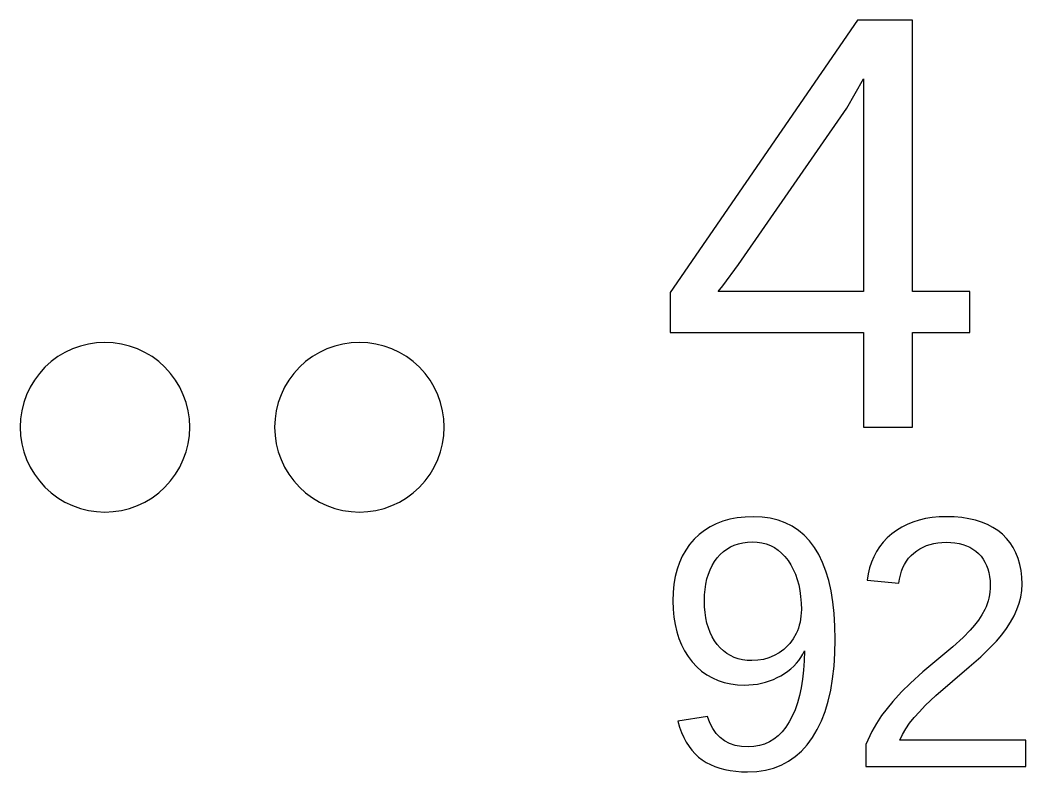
# Model space of a CAD drawing. Header units: metres. Extents: x -61 to 817, y 39 to 684.
# Drawn here: x 216.28 to 228.14, y 258.88 to 267.74 of the extents above; entities that cross this region are included whole.
import ezdxf

# ---------------------------------------------------------------- set-up
doc = ezdxf.new("R2010")
doc.units = ezdxf.units.M

msp = doc.modelspace()

# ---------------------------------------------------------------- linework, layer by layer
for p, q in [((226.153, 267.742), (223.942, 264.531)), ((226.801, 267.742), (226.153, 267.742)), ((226.801, 264.542), (226.801, 267.742)), ((226.026, 266.703), (226.222, 267.051)), ((226.222, 267.051), (226.222, 264.542)), ((224.749, 264.859), (226.026, 266.703)), ((224.563, 264.609), (224.749, 264.859)), ((223.942, 264.531), (223.942, 264.058)), ((224.508, 264.542), (224.563, 264.609)), ((226.222, 264.542), (224.508, 264.542)), ((227.475, 264.542), (226.801, 264.542)), ((227.475, 264.058), (227.475, 264.542)), ((223.942, 264.058), (226.222, 264.058)), ((226.222, 264.058), (226.222, 262.942)), ((226.801, 264.058), (227.475, 264.058)), ((226.801, 262.942), (226.801, 264.058)), ((217.086, 263.923), (216.991, 263.899)), ((217.183, 263.937), (217.086, 263.923)), ((217.281, 263.942), (217.183, 263.937)), ((217.379, 263.937), (217.281, 263.942)), ((217.476, 263.923), (217.379, 263.937)), ((217.571, 263.899), (217.476, 263.923)), ((220.086, 263.923), (219.991, 263.899)), ((220.183, 263.937), (220.086, 263.923)), ((220.281, 263.942), (220.183, 263.937)), ((220.379, 263.937), (220.281, 263.942)), ((220.476, 263.923), (220.379, 263.937)), ((220.571, 263.899), (220.476, 263.923)), ((216.81, 263.824), (216.726, 263.774)), ((216.898, 263.866), (216.81, 263.824)), ((216.991, 263.899), (216.898, 263.866)), ((217.664, 263.866), (217.571, 263.899)), ((217.753, 263.824), (217.664, 263.866)), ((217.837, 263.774), (217.753, 263.824)), ((219.81, 263.824), (219.726, 263.774)), ((219.898, 263.866), (219.81, 263.824)), ((219.991, 263.899), (219.898, 263.866)), ((220.664, 263.866), (220.571, 263.899)), ((220.753, 263.824), (220.664, 263.866)), ((220.837, 263.774), (220.753, 263.824)), ((216.647, 263.715), (216.574, 263.649)), ((216.726, 263.774), (216.647, 263.715)), ((217.916, 263.715), (217.837, 263.774)), ((217.988, 263.649), (217.916, 263.715)), ((219.647, 263.715), (219.574, 263.649)), ((219.726, 263.774), (219.647, 263.715)), ((220.916, 263.715), (220.837, 263.774)), ((220.988, 263.649), (220.916, 263.715)), ((216.508, 263.577), (216.45, 263.498)), ((216.574, 263.649), (216.508, 263.577)), ((218.054, 263.577), (217.988, 263.649)), ((218.113, 263.498), (218.054, 263.577)), ((219.508, 263.577), (219.45, 263.498)), ((219.574, 263.649), (219.508, 263.577)), ((221.054, 263.577), (220.988, 263.649)), ((221.113, 263.498), (221.054, 263.577)), ((216.45, 263.498), (216.399, 263.414)), ((218.163, 263.414), (218.113, 263.498)), ((219.45, 263.498), (219.399, 263.414)), ((221.163, 263.414), (221.113, 263.498)), ((216.357, 263.325), (216.324, 263.232)), ((216.399, 263.414), (216.357, 263.325)), ((218.205, 263.325), (218.163, 263.414)), ((218.238, 263.232), (218.205, 263.325)), ((219.357, 263.325), (219.324, 263.232)), ((219.399, 263.414), (219.357, 263.325)), ((221.205, 263.325), (221.163, 263.414)), ((221.238, 263.232), (221.205, 263.325)), ((216.324, 263.232), (216.3, 263.137)), ((218.262, 263.137), (218.238, 263.232)), ((219.324, 263.232), (219.3, 263.137)), ((221.262, 263.137), (221.238, 263.232)), ((216.3, 263.137), (216.286, 263.04)), ((218.276, 263.04), (218.262, 263.137)), ((219.3, 263.137), (219.286, 263.04)), ((221.276, 263.04), (221.262, 263.137)), ((216.286, 263.04), (216.281, 262.942)), ((218.281, 262.942), (218.276, 263.04)), ((219.286, 263.04), (219.281, 262.942)), ((221.281, 262.942), (221.276, 263.04)), ((216.281, 262.942), (216.286, 262.844)), ((218.276, 262.844), (218.281, 262.942)), ((219.281, 262.942), (219.286, 262.844)), ((221.276, 262.844), (221.281, 262.942)), ((226.222, 262.942), (226.801, 262.942)), ((216.286, 262.844), (216.3, 262.747)), ((216.3, 262.747), (216.324, 262.652)), ((218.238, 262.652), (218.262, 262.747)), ((218.262, 262.747), (218.276, 262.844)), ((219.286, 262.844), (219.3, 262.747)), ((219.3, 262.747), (219.324, 262.652)), ((221.238, 262.652), (221.262, 262.747)), ((221.262, 262.747), (221.276, 262.844)), ((216.324, 262.652), (216.357, 262.56)), ((218.205, 262.56), (218.238, 262.652)), ((219.324, 262.652), (219.357, 262.56)), ((221.205, 262.56), (221.238, 262.652)), ((216.357, 262.56), (216.399, 262.471)), ((218.163, 262.471), (218.205, 262.56)), ((219.357, 262.56), (219.399, 262.471)), ((221.163, 262.471), (221.205, 262.56)), ((216.399, 262.471), (216.45, 262.387)), ((216.45, 262.387), (216.508, 262.308)), ((218.054, 262.308), (218.113, 262.387)), ((218.113, 262.387), (218.163, 262.471)), ((219.399, 262.471), (219.45, 262.387)), ((219.45, 262.387), (219.508, 262.308)), ((221.054, 262.308), (221.113, 262.387)), ((221.113, 262.387), (221.163, 262.471)), ((216.508, 262.308), (216.574, 262.235)), ((217.988, 262.235), (218.054, 262.308)), ((219.508, 262.308), (219.574, 262.235)), ((220.988, 262.235), (221.054, 262.308)), ((216.574, 262.235), (216.647, 262.169)), ((216.647, 262.169), (216.726, 262.111)), ((217.837, 262.111), (217.916, 262.169)), ((217.916, 262.169), (217.988, 262.235)), ((219.574, 262.235), (219.647, 262.169)), ((219.647, 262.169), (219.726, 262.111)), ((220.837, 262.111), (220.916, 262.169)), ((220.916, 262.169), (220.988, 262.235)), ((216.726, 262.111), (216.81, 262.06)), ((216.81, 262.06), (216.898, 262.018)), ((216.898, 262.018), (216.991, 261.985)), ((217.571, 261.985), (217.664, 262.018)), ((217.664, 262.018), (217.753, 262.06)), ((217.753, 262.06), (217.837, 262.111)), ((219.726, 262.111), (219.81, 262.06)), ((219.81, 262.06), (219.898, 262.018)), ((219.898, 262.018), (219.991, 261.985)), ((220.571, 261.985), (220.664, 262.018)), ((220.664, 262.018), (220.753, 262.06)), ((220.753, 262.06), (220.837, 262.111)), ((216.991, 261.985), (217.086, 261.961)), ((217.086, 261.961), (217.183, 261.947)), ((217.183, 261.947), (217.281, 261.942)), ((217.281, 261.942), (217.379, 261.947)), ((217.379, 261.947), (217.476, 261.961)), ((217.476, 261.961), (217.571, 261.985)), ((219.991, 261.985), (220.086, 261.961)), ((220.086, 261.961), (220.183, 261.947)), ((220.183, 261.947), (220.281, 261.942)), ((220.281, 261.942), (220.379, 261.947)), ((220.379, 261.947), (220.476, 261.961)), ((220.476, 261.961), (220.571, 261.985)), ((224.488, 261.804), (224.415, 261.768)), ((224.566, 261.834), (224.488, 261.804)), ((224.648, 261.857), (224.566, 261.834)), ((224.735, 261.873), (224.648, 261.857)), ((224.827, 261.883), (224.735, 261.873)), ((224.924, 261.886), (224.827, 261.883)), ((225.027, 261.882), (224.924, 261.886)), ((225.124, 261.868), (225.027, 261.882)), ((225.215, 261.846), (225.124, 261.868)), ((225.301, 261.815), (225.215, 261.846)), ((225.381, 261.775), (225.301, 261.815)), ((226.738, 261.796), (226.674, 261.763)), ((226.806, 261.824), (226.738, 261.796)), ((226.878, 261.846), (226.806, 261.824)), ((226.952, 261.864), (226.878, 261.846)), ((227.031, 261.876), (226.952, 261.864)), ((227.113, 261.884), (227.031, 261.876)), ((227.198, 261.886), (227.113, 261.884)), ((227.291, 261.884), (227.198, 261.886)), ((227.38, 261.876), (227.291, 261.884)), ((227.463, 261.863), (227.38, 261.876)), ((227.542, 261.845), (227.463, 261.863)), ((227.615, 261.822), (227.542, 261.845)), ((227.684, 261.794), (227.615, 261.822)), ((227.747, 261.761), (227.684, 261.794)), ((224.284, 261.677), (224.226, 261.621)), ((224.347, 261.726), (224.284, 261.677)), ((224.415, 261.768), (224.347, 261.726)), ((225.455, 261.726), (225.381, 261.775)), ((225.524, 261.668), (225.455, 261.726)), ((225.587, 261.601), (225.524, 261.668)), ((226.556, 261.683), (226.503, 261.636)), ((226.613, 261.726), (226.556, 261.683)), ((226.674, 261.763), (226.613, 261.726)), ((227.806, 261.723), (227.747, 261.761)), ((227.86, 261.679), (227.806, 261.723)), ((227.909, 261.631), (227.86, 261.679)), ((224.173, 261.56), (224.127, 261.494)), ((224.226, 261.621), (224.173, 261.56)), ((224.654, 261.531), (224.7, 261.552)), ((224.7, 261.552), (224.749, 261.568)), ((224.749, 261.568), (224.8, 261.58)), ((224.8, 261.58), (224.854, 261.587)), ((224.854, 261.587), (224.911, 261.589)), ((224.911, 261.589), (224.969, 261.587)), ((224.969, 261.587), (225.024, 261.578)), ((225.024, 261.578), (225.076, 261.565)), ((225.076, 261.565), (225.125, 261.546)), ((225.125, 261.546), (225.172, 261.522)), ((225.644, 261.525), (225.587, 261.601)), ((226.455, 261.586), (226.413, 261.532)), ((226.503, 261.636), (226.455, 261.586)), ((226.925, 261.529), (226.965, 261.546)), ((226.965, 261.546), (227.008, 261.56)), ((227.008, 261.56), (227.052, 261.571)), ((227.052, 261.571), (227.099, 261.579)), ((227.099, 261.579), (227.147, 261.584)), ((227.147, 261.584), (227.198, 261.585)), ((227.198, 261.585), (227.251, 261.584)), ((227.251, 261.584), (227.301, 261.579)), ((227.301, 261.579), (227.349, 261.57)), ((227.349, 261.57), (227.394, 261.559)), ((227.394, 261.559), (227.436, 261.544)), ((227.436, 261.544), (227.476, 261.526)), ((227.952, 261.579), (227.909, 261.631)), ((227.989, 261.522), (227.952, 261.579)), ((224.127, 261.494), (224.087, 261.423)), ((224.498, 261.401), (224.533, 261.441)), ((224.533, 261.441), (224.571, 261.475)), ((224.571, 261.475), (224.611, 261.506)), ((224.611, 261.506), (224.654, 261.531)), ((225.172, 261.522), (225.217, 261.492)), ((225.217, 261.492), (225.258, 261.457)), ((225.258, 261.457), (225.297, 261.416)), ((225.696, 261.441), (225.644, 261.525)), ((225.741, 261.347), (225.696, 261.441)), ((226.375, 261.475), (226.343, 261.414)), ((226.413, 261.532), (226.375, 261.475)), ((226.755, 261.397), (226.784, 261.429)), ((226.784, 261.429), (226.816, 261.458)), ((226.816, 261.458), (226.85, 261.485)), ((226.85, 261.485), (226.887, 261.508)), ((226.887, 261.508), (226.925, 261.529)), ((227.476, 261.526), (227.513, 261.505)), ((227.513, 261.505), (227.547, 261.48)), ((227.547, 261.48), (227.579, 261.452)), ((227.579, 261.452), (227.608, 261.421)), ((228.02, 261.461), (227.989, 261.522)), ((228.046, 261.395), (228.02, 261.461)), ((224.053, 261.347), (224.025, 261.267)), ((224.087, 261.423), (224.053, 261.347)), ((224.414, 261.262), (224.439, 261.312)), ((224.439, 261.312), (224.466, 261.358)), ((224.466, 261.358), (224.498, 261.401)), ((225.297, 261.416), (225.333, 261.37)), ((225.333, 261.37), (225.366, 261.32)), ((225.366, 261.32), (225.395, 261.266)), ((225.78, 261.244), (225.741, 261.347)), ((226.316, 261.35), (226.294, 261.283)), ((226.343, 261.414), (226.316, 261.35)), ((226.688, 261.286), (226.707, 261.325)), ((226.707, 261.325), (226.73, 261.362)), ((226.73, 261.362), (226.755, 261.397)), ((227.608, 261.421), (227.633, 261.388)), ((227.633, 261.388), (227.655, 261.352)), ((227.655, 261.352), (227.674, 261.313)), ((227.674, 261.313), (227.689, 261.271)), ((228.066, 261.325), (228.046, 261.395)), ((228.08, 261.251), (228.066, 261.325)), ((224.025, 261.267), (224.003, 261.181)), ((224.377, 261.153), (224.394, 261.209)), ((224.394, 261.209), (224.414, 261.262)), ((225.395, 261.266), (225.42, 261.209)), ((225.42, 261.209), (225.442, 261.148)), ((225.814, 261.133), (225.78, 261.244)), ((226.277, 261.212), (226.266, 261.137)), ((226.294, 261.283), (226.277, 261.212)), ((226.647, 261.152), (226.658, 261.199)), ((226.658, 261.199), (226.671, 261.244)), ((226.671, 261.244), (226.688, 261.286)), ((227.689, 261.271), (227.701, 261.227)), ((227.701, 261.227), (227.709, 261.18)), ((228.089, 261.173), (228.08, 261.251)), ((223.988, 261.091), (223.978, 260.995)), ((224.003, 261.181), (223.988, 261.091)), ((224.355, 261.03), (224.364, 261.093)), ((224.364, 261.093), (224.377, 261.153)), ((225.442, 261.148), (225.459, 261.083)), ((225.459, 261.083), (225.473, 261.016)), ((225.841, 261.012), (225.814, 261.133)), ((226.266, 261.137), (226.64, 261.102)), ((226.64, 261.102), (226.647, 261.152)), ((227.709, 261.18), (227.714, 261.13)), ((227.714, 261.13), (227.716, 261.078)), ((227.716, 261.078), (227.715, 261.039)), ((228.088, 261.015), (228.092, 261.09)), ((228.092, 261.09), (228.089, 261.173)), ((223.978, 260.995), (223.975, 260.895)), ((224.347, 260.895), (224.349, 260.964)), ((224.349, 260.964), (224.355, 261.03)), ((225.473, 261.016), (225.482, 260.944)), ((225.862, 260.883), (225.841, 261.012)), ((227.707, 260.964), (227.7, 260.928)), ((227.712, 261.001), (227.707, 260.964)), ((227.715, 261.039), (227.712, 261.001)), ((228.077, 260.94), (228.088, 261.015)), ((223.975, 260.895), (223.978, 260.798)), ((224.349, 260.824), (224.347, 260.895)), ((225.482, 260.944), (225.488, 260.869)), ((225.488, 260.869), (225.49, 260.791)), ((225.877, 260.744), (225.862, 260.883)), ((227.68, 260.858), (227.668, 260.825)), ((227.691, 260.893), (227.68, 260.858)), ((227.7, 260.928), (227.691, 260.893)), ((228.032, 260.791), (228.058, 260.866)), ((228.058, 260.866), (228.077, 260.94)), ((223.978, 260.798), (223.987, 260.704)), ((224.355, 260.757), (224.349, 260.824)), ((224.364, 260.693), (224.355, 260.757)), ((225.486, 260.715), (225.482, 260.678)), ((225.49, 260.791), (225.486, 260.715)), ((225.886, 260.597), (225.877, 260.744)), ((227.618, 260.729), (227.577, 260.668)), ((227.653, 260.792), (227.618, 260.729)), ((227.668, 260.825), (227.653, 260.792)), ((227.957, 260.643), (227.998, 260.717)), ((227.998, 260.717), (228.032, 260.791)), ((223.987, 260.704), (224.001, 260.616)), ((224.001, 260.616), (224.021, 260.531)), ((224.377, 260.632), (224.364, 260.693)), ((224.394, 260.575), (224.377, 260.632)), ((225.466, 260.607), (225.456, 260.573)), ((225.475, 260.642), (225.466, 260.607)), ((225.482, 260.678), (225.475, 260.642)), ((225.889, 260.44), (225.886, 260.597)), ((227.532, 260.608), (227.482, 260.55)), ((227.577, 260.668), (227.532, 260.608)), ((227.909, 260.569), (227.957, 260.643)), ((224.021, 260.531), (224.046, 260.451)), ((224.414, 260.521), (224.394, 260.575)), ((224.439, 260.47), (224.414, 260.521)), ((225.429, 260.508), (225.394, 260.448)), ((225.443, 260.54), (225.429, 260.508)), ((225.456, 260.573), (225.443, 260.54)), ((227.482, 260.55), (227.398, 260.464)), ((227.79, 260.42), (227.853, 260.494)), ((227.853, 260.494), (227.909, 260.569)), ((224.046, 260.451), (224.077, 260.375)), ((224.077, 260.375), (224.114, 260.304)), ((224.466, 260.423), (224.439, 260.47)), ((224.498, 260.379), (224.466, 260.423)), ((224.533, 260.34), (224.498, 260.379)), ((225.332, 260.368), (225.309, 260.344)), ((225.354, 260.393), (225.332, 260.368)), ((225.375, 260.419), (225.354, 260.393)), ((225.394, 260.448), (225.375, 260.419)), ((225.886, 260.277), (225.889, 260.44)), ((227.398, 260.464), (227.274, 260.351)), ((227.71, 260.337), (227.79, 260.42)), ((224.114, 260.304), (224.157, 260.237)), ((224.571, 260.305), (224.533, 260.34)), ((224.611, 260.274), (224.571, 260.305)), ((224.654, 260.249), (224.611, 260.274)), ((224.699, 260.228), (224.654, 260.249)), ((225.17, 260.249), (225.108, 260.224)), ((225.229, 260.283), (225.17, 260.249)), ((225.257, 260.302), (225.229, 260.283)), ((225.284, 260.322), (225.257, 260.302)), ((225.309, 260.344), (225.284, 260.322)), ((225.485, 260.228), (225.508, 260.266)), ((225.508, 260.266), (225.527, 260.306)), ((225.527, 260.306), (225.523, 260.188)), ((225.876, 260.123), (225.886, 260.277)), ((227.274, 260.351), (226.921, 260.057)), ((227.604, 260.235), (227.71, 260.337)), ((224.157, 260.237), (224.205, 260.174)), ((224.205, 260.174), (224.258, 260.117)), ((224.747, 260.211), (224.699, 260.228)), ((224.798, 260.2), (224.747, 260.211)), ((224.851, 260.193), (224.798, 260.2)), ((224.907, 260.19), (224.851, 260.193)), ((224.976, 260.194), (224.907, 260.19)), ((225.043, 260.205), (224.976, 260.194)), ((225.108, 260.224), (225.043, 260.205)), ((225.368, 260.094), (225.402, 260.125)), ((225.402, 260.125), (225.432, 260.158)), ((225.432, 260.158), (225.46, 260.192)), ((225.46, 260.192), (225.485, 260.228)), ((225.523, 260.188), (225.516, 260.076)), ((225.859, 259.977), (225.876, 260.123)), ((227.47, 260.116), (227.604, 260.235)), ((224.258, 260.117), (224.315, 260.067)), ((224.315, 260.067), (224.376, 260.023)), ((224.376, 260.023), (224.441, 259.986)), ((225.206, 259.989), (225.25, 260.012)), ((225.25, 260.012), (225.292, 260.038)), ((225.292, 260.038), (225.332, 260.065)), ((225.332, 260.065), (225.368, 260.094)), ((225.516, 260.076), (225.504, 259.971)), ((226.921, 260.057), (226.776, 259.926)), ((227.074, 259.778), (227.47, 260.116)), ((224.441, 259.986), (224.509, 259.956)), ((224.509, 259.956), (224.581, 259.932)), ((224.581, 259.932), (224.657, 259.916)), ((224.657, 259.916), (224.737, 259.906)), ((224.737, 259.906), (224.82, 259.902)), ((224.82, 259.902), (224.872, 259.904)), ((224.872, 259.904), (224.922, 259.908)), ((224.922, 259.908), (224.972, 259.914)), ((224.972, 259.914), (225.021, 259.924)), ((225.021, 259.924), (225.068, 259.936)), ((225.068, 259.936), (225.115, 259.951)), ((225.115, 259.951), (225.161, 259.969)), ((225.161, 259.969), (225.206, 259.989)), ((225.504, 259.971), (225.488, 259.871)), ((225.836, 259.84), (225.859, 259.977)), ((226.776, 259.926), (226.67, 259.82)), ((225.468, 259.778), (225.444, 259.691)), ((225.488, 259.871), (225.468, 259.778)), ((225.806, 259.711), (225.836, 259.84)), ((226.67, 259.82), (226.567, 259.706)), ((226.951, 259.661), (227.074, 259.778)), ((225.444, 259.691), (225.416, 259.61)), ((225.77, 259.591), (225.806, 259.711)), ((226.567, 259.706), (226.5, 259.625)), ((226.881, 259.588), (226.951, 259.661)), ((224.383, 259.53), (224.034, 259.475)), ((224.411, 259.455), (224.383, 259.53)), ((225.383, 259.536), (225.347, 259.467)), ((225.416, 259.61), (225.383, 259.536)), ((225.727, 259.479), (225.77, 259.591)), ((226.436, 259.541), (226.377, 259.45)), ((226.5, 259.625), (226.436, 259.541)), ((226.819, 259.519), (226.881, 259.588)), ((224.034, 259.475), (224.055, 259.407)), ((224.445, 259.389), (224.411, 259.455)), ((225.347, 259.467), (225.307, 259.406)), ((225.677, 259.377), (225.727, 259.479)), ((226.377, 259.45), (226.323, 259.355)), ((226.72, 259.384), (226.766, 259.451)), ((226.766, 259.451), (226.819, 259.519)), ((224.055, 259.407), (224.078, 259.344)), ((224.078, 259.344), (224.105, 259.285)), ((224.485, 259.332), (224.445, 259.389)), ((224.532, 259.283), (224.485, 259.332)), ((225.217, 259.304), (225.167, 259.264)), ((225.264, 259.351), (225.217, 259.304)), ((225.307, 259.406), (225.264, 259.351)), ((225.621, 259.282), (225.677, 259.377)), ((226.323, 259.355), (226.272, 259.253)), ((226.651, 259.253), (226.682, 259.318)), ((226.682, 259.318), (226.72, 259.384)), ((224.105, 259.285), (224.134, 259.23)), ((224.134, 259.23), (224.166, 259.179)), ((224.166, 259.179), (224.201, 259.133)), ((224.585, 259.244), (224.532, 259.283)), ((224.645, 259.213), (224.585, 259.244)), ((224.711, 259.191), (224.645, 259.213)), ((224.784, 259.178), (224.711, 259.191)), ((224.863, 259.173), (224.784, 259.178)), ((224.931, 259.177), (224.863, 259.173)), ((224.995, 259.188), (224.931, 259.177)), ((225.056, 259.206), (224.995, 259.188)), ((225.113, 259.231), (225.056, 259.206)), ((225.167, 259.264), (225.113, 259.231)), ((225.491, 259.123), (225.559, 259.197)), ((225.559, 259.197), (225.621, 259.282)), ((226.272, 259.253), (226.249, 259.2)), ((226.249, 259.2), (226.249, 258.942)), ((228.137, 259.253), (226.651, 259.253)), ((228.137, 258.942), (228.137, 259.253)), ((224.201, 259.133), (224.238, 259.09)), ((224.238, 259.09), (224.279, 259.053)), ((225.338, 259.003), (225.417, 259.058)), ((225.417, 259.058), (225.491, 259.123)), ((224.279, 259.053), (224.322, 259.019)), ((224.322, 259.019), (224.369, 258.99)), ((224.369, 258.99), (224.418, 258.964)), ((224.418, 258.964), (224.471, 258.941)), ((224.471, 258.941), (224.528, 258.922)), ((225.163, 258.923), (225.253, 258.958)), ((225.253, 258.958), (225.338, 259.003)), ((226.249, 258.942), (228.137, 258.942)), ((224.528, 258.922), (224.587, 258.906)), ((224.587, 258.906), (224.65, 258.894)), ((224.65, 258.894), (224.716, 258.885)), ((224.716, 258.885), (224.785, 258.88)), ((224.785, 258.88), (224.857, 258.878)), ((224.857, 258.878), (224.965, 258.883)), ((224.965, 258.883), (225.066, 258.898)), ((225.066, 258.898), (225.163, 258.923))]:
    msp.add_line(p, q)

doc.saveas('drawing.dxf')
